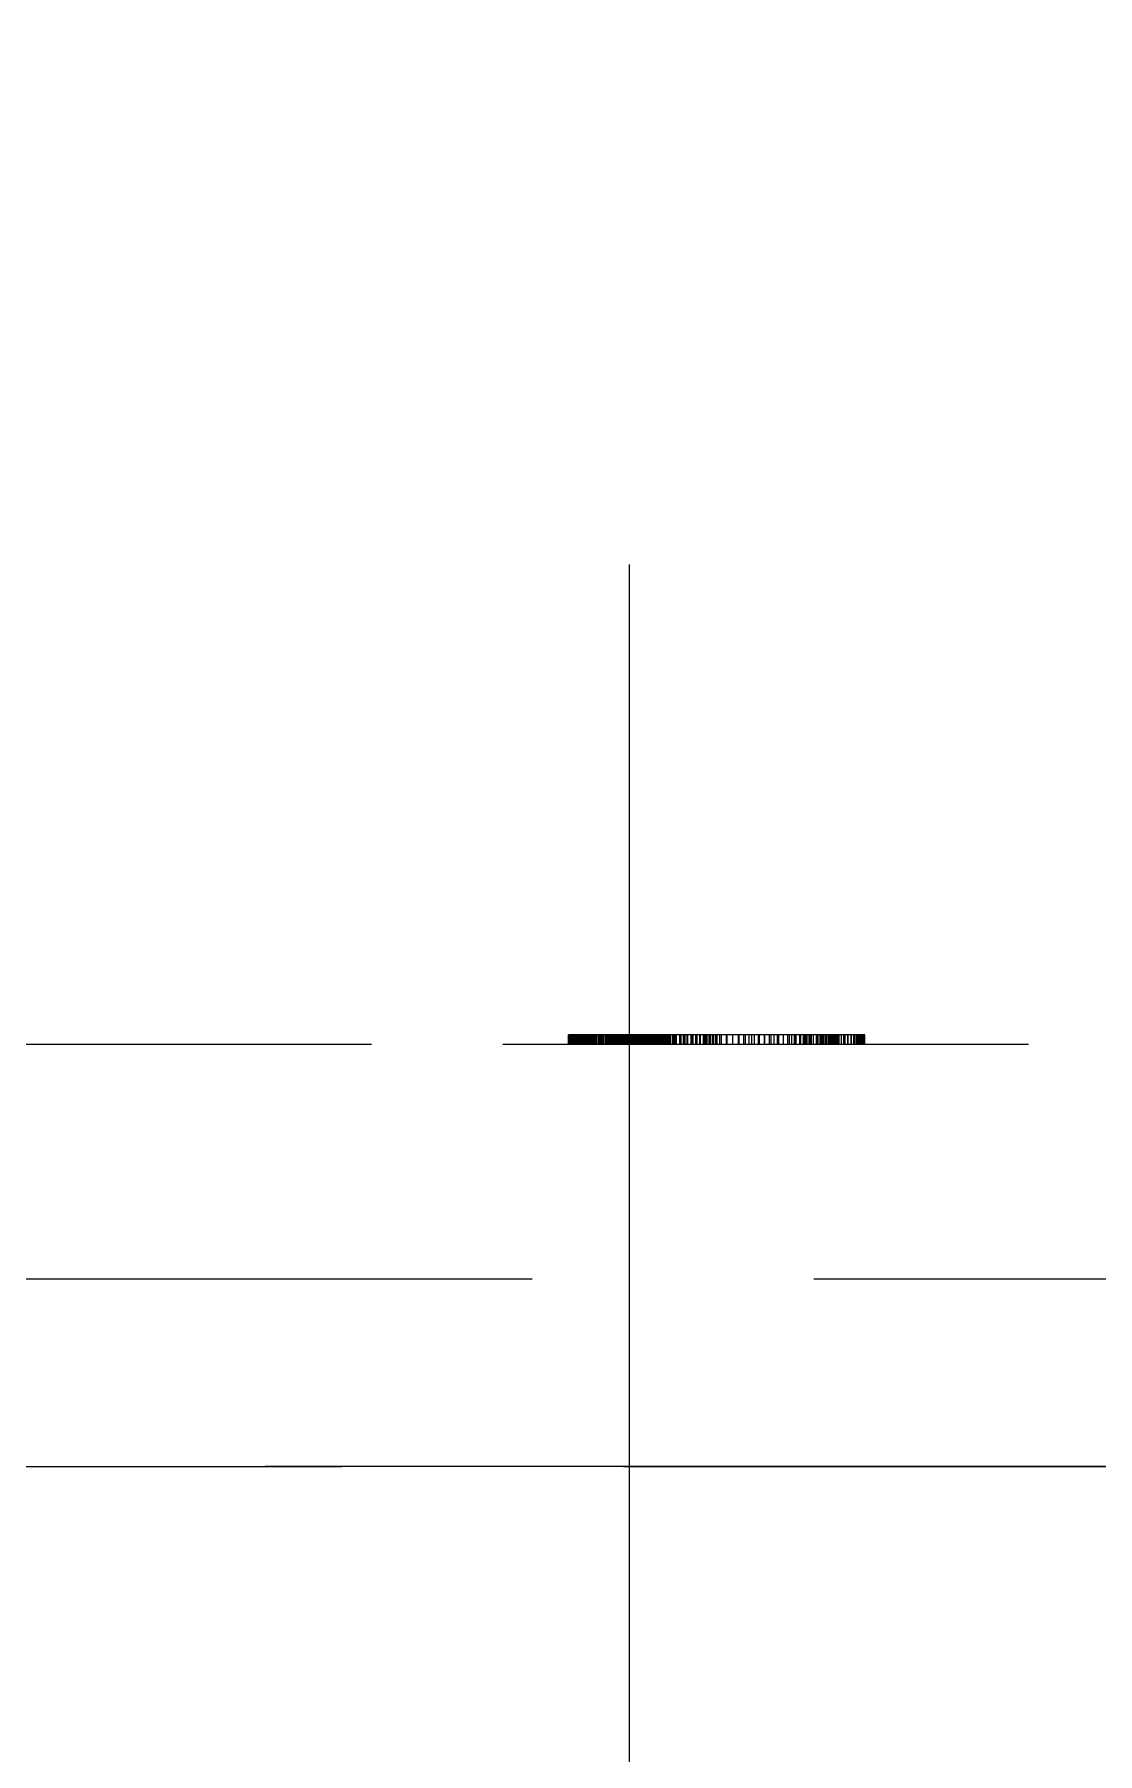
# Model space of a CAD drawing. Extents: x 23 to 587, y 4 to 413.
# Drawn here: x 224.24 to 229.9, y 191.15 to 200.3 of the extents above; entities that cross this region are included whole.
import ezdxf

# ---------------------------------------------------------------- set-up
doc = ezdxf.new("R2010")
doc.units = 0
doc.linetypes.add('DASHDOT', pattern=[18.5, 12, -3, 0.5, -3])
doc.linetypes.add('DASHED', pattern=[15, 12, -3])
doc.layers.get('0').update_dxf_attribs({"lineweight": 13})

# ---------------------------------------------------------------- blocks, each defined once
blk = doc.blocks.new('BLOCK372')
at = {"color": 7, "linetype": 'DASHED', "lineweight": 13, "ltscale": 0.0025}
for p, q in [((243.742, 126.9), (243.742, 127)), ((243.742, 126.9), (243.742, 127)), ((243.745, 126.9), (243.745, 127)), ((243.745, 126.9), (243.745, 127)), ((243.751, 126.9), (243.751, 127)), ((243.751, 126.9), (243.751, 127)), ((243.76, 126.9), (243.76, 127)), ((243.761, 126.9), (243.761, 127)), ((243.768, 126.9), (243.768, 127)), ((243.773, 126.9), (243.773, 127)), ((243.777, 126.9), (243.777, 127)), ((243.787, 126.9), (243.787, 127)), ((243.789, 126.9), (243.789, 127)), ((243.798, 126.9), (243.798, 127)), ((243.807, 126.9), (243.807, 127)), ((243.811, 126.9), (243.811, 127)), ((243.824, 126.9), (243.824, 127)), ((243.829, 126.9), (243.829, 127)), ((243.839, 126.9), (243.839, 127)), ((243.853, 126.9), (243.853, 127)), ((243.854, 126.9), (243.854, 127)), ((243.858, 126.9), (243.858, 127)), ((243.858, 126.9), (243.858, 127)), ((243.86, 126.9), (243.86, 127)), ((243.86, 126.9), (243.86, 127)), ((243.864, 126.9), (243.864, 127)), ((243.865, 126.9), (243.865, 127)), ((243.871, 126.9), (243.871, 127)), ((243.871, 126.9), (243.871, 127)), ((243.871, 126.9), (243.871, 127)), ((243.876, 126.9), (243.876, 127)), ((243.879, 126.9), (243.879, 127)), ((243.881, 126.9), (243.881, 127)), ((243.883, 126.9), (243.883, 127)), ((243.889, 126.9), (243.889, 127)), ((243.889, 126.9), (243.889, 127)), ((243.89, 126.9), (243.89, 127)), ((243.898, 126.9), (243.898, 127)), ((243.901, 126.9), (243.901, 127)), ((243.907, 126.9), (243.907, 127)), ((243.908, 126.9), (243.908, 127)), ((243.911, 126.9), (243.911, 127)), ((243.916, 126.9), (243.916, 127)), ((243.917, 126.9), (243.917, 127)), ((243.928, 126.9), (243.928, 127)), ((243.928, 126.9), (243.928, 127)), ((243.934, 126.9), (243.934, 127)), ((243.939, 126.9), (243.939, 127)), ((243.944, 126.9), (243.944, 127)), ((243.948, 126.9), (243.948, 127)), ((243.952, 126.9), (243.952, 127)), ((243.955, 126.9), (243.955, 127)), ((243.965, 126.9), (243.965, 127)), ((243.969, 126.9), (243.969, 127)), ((243.979, 126.9), (243.979, 127)), ((243.979, 126.9), (243.979, 127)), ((243.979, 126.9), (243.979, 127)), ((243.991, 126.9), (243.991, 127)), ((243.994, 126.9), (243.994, 127)), ((244.006, 126.9), (244.006, 127)), ((244.009, 126.9), (244.009, 127)), ((244.014, 126.9), (244.014, 127)), ((244.017, 126.9), (244.017, 127)), ((244.025, 126.9), (244.025, 127)), ((244.036, 126.9), (244.036, 127)), ((244.037, 126.9), (244.037, 127)), ((244.042, 126.9), (244.042, 127)), ((244.059, 126.9), (244.059, 127)), ((244.059, 126.9), (244.059, 127)), ((244.061, 126.9), (244.061, 127)), ((244.069, 126.9), (244.069, 127)), ((244.076, 126.9), (244.076, 127)), ((244.086, 126.9), (244.086, 127)), ((244.095, 126.9), (244.095, 127)), ((244.103, 126.9), (244.103, 127)), ((244.105, 126.9), (244.105, 127)), ((244.111, 126.9), (244.111, 127)), ((244.114, 126.9), (244.114, 127)), ((244.133, 126.9), (244.133, 127)), ((244.137, 126.9), (244.137, 127)), ((244.144, 126.9), (244.144, 127)), ((244.149, 126.9), (244.149, 127)), ((244.153, 126.9), (244.153, 127)), ((244.164, 126.9), (244.164, 127)), ((244.173, 126.9), (244.173, 127)), ((244.175, 126.9), (244.175, 127)), ((244.187, 126.9), (244.187, 127)), ((244.19, 126.9), (244.19, 127)), ((244.194, 126.9), (244.194, 127)), ((244.2, 126.9), (244.2, 127)), ((244.215, 126.9), (244.215, 127)), ((244.217, 126.9), (244.217, 127)), ((244.221, 126.9), (244.221, 127)), ((244.226, 126.9), (244.226, 127)), ((244.236, 126.9), (244.236, 127)), ((244.244, 126.9), (244.244, 127)), ((244.251, 126.9), (244.251, 127)), ((244.254, 126.9), (244.254, 127)), ((244.258, 126.9), (244.258, 127)), ((244.272, 126.9), (244.272, 127)), ((244.277, 126.9), (244.277, 127)), ((244.281, 126.9), (244.281, 127)), ((244.287, 126.9), (244.287, 127)), ((244.3, 126.9), (244.3, 127)), ((244.302, 126.9), (244.302, 127)), ((244.303, 126.9), (244.303, 127)), ((244.315, 126.9), (244.315, 127)), ((244.316, 126.9), (244.316, 127)), ((244.318, 126.9), (244.318, 127)), ((244.318, 126.9), (244.318, 127)), ((244.319, 126.9), (244.319, 127)), ((244.324, 126.9), (244.324, 127)), ((244.326, 126.9), (244.326, 127)), ((244.326, 126.9), (244.326, 127)), ((244.328, 126.9), (244.328, 127)), ((244.328, 126.9), (244.328, 127)), ((244.333, 126.9), (244.333, 127)), ((244.336, 126.9), (244.336, 127)), ((244.345, 126.9), (244.345, 127)), ((244.349, 126.9), (244.349, 127)), ((244.35, 126.9), (244.35, 127)), ((244.35, 126.9), (244.35, 127)), ((244.354, 126.9), (244.354, 127)), ((244.357, 126.9), (244.357, 127)), ((244.361, 126.9), (244.361, 127)), ((244.366, 126.9), (244.366, 127)), ((244.378, 126.9), (244.378, 127)), ((244.379, 126.9), (244.379, 127)), ((244.382, 126.9), (244.382, 127)), ((244.386, 126.9), (244.386, 127)), ((244.386, 126.9), (244.386, 127)), ((244.386, 126.9), (244.386, 127)), ((244.405, 126.9), (244.405, 127)), ((244.406, 126.9), (244.406, 127)), ((244.407, 126.9), (244.407, 127)), ((244.409, 126.9), (244.409, 127)), ((244.414, 126.9), (244.414, 127)), ((244.42, 126.9), (244.42, 127)), ((244.431, 126.9), (244.431, 127)), ((244.433, 126.9), (244.433, 127)), ((244.435, 126.9), (244.435, 127)), ((244.436, 126.9), (244.436, 127)), ((244.442, 126.9), (244.442, 127)), ((244.452, 126.9), (244.452, 127)), ((244.455, 126.9), (244.455, 127)), ((244.461, 126.9), (244.461, 127)), ((244.463, 126.9), (244.463, 127)), ((244.466, 126.9), (244.466, 127)), ((244.469, 126.9), (244.469, 127)), ((244.479, 126.9), (244.479, 127)), ((244.481, 126.9), (244.481, 127)), ((244.487, 126.9), (244.487, 127)), ((244.496, 126.9), (244.496, 127)), ((244.496, 126.9), (244.496, 127)), ((244.499, 126.9), (244.499, 127)), ((244.503, 126.9), (244.503, 127)), ((244.509, 126.9), (244.509, 127)), ((244.511, 126.9), (244.511, 127)), ((244.521, 126.9), (244.521, 127)), ((244.525, 126.9), (244.525, 127)), ((244.533, 126.9), (244.533, 127)), ((244.534, 126.9), (244.534, 127)), ((244.534, 126.9), (244.534, 127)), ((244.536, 126.9), (244.536, 127)), ((244.545, 126.9), (244.545, 127)), ((244.548, 126.9), (244.548, 127)), ((244.554, 126.9), (244.554, 127)), ((244.557, 126.9), (244.557, 127)), ((244.568, 126.9), (244.568, 127)), ((244.569, 126.9), (244.569, 127)), ((244.572, 126.9), (244.572, 127)), ((244.573, 126.9), (244.573, 127)), ((244.576, 126.9), (244.576, 127)), ((244.578, 126.9), (244.578, 127)), ((244.589, 126.9), (244.589, 127)), ((244.59, 126.9), (244.59, 127)), ((244.591, 126.9), (244.591, 127)), ((244.596, 126.9), (244.596, 127)), ((244.597, 126.9), (244.597, 127)), ((244.598, 126.9), (244.598, 127)), ((244.6, 126.9), (244.6, 127)), ((244.602, 126.9), (244.602, 127)), ((244.605, 126.9), (244.605, 127)), ((244.606, 126.9), (244.606, 127)), ((244.609, 126.9), (244.609, 127)), ((244.609, 126.9), (244.609, 127)), ((244.612, 126.9), (244.612, 127)), ((244.613, 126.9), (244.613, 127)), ((244.614, 126.9), (244.614, 127)), ((244.614, 126.9), (244.614, 127)), ((244.619, 126.9), (244.619, 127)), ((244.62, 126.9), (244.62, 127)), ((244.62, 126.9), (244.62, 127)), ((244.626, 126.9), (244.626, 127)), ((244.627, 126.9), (244.627, 127)), ((244.629, 126.9), (244.629, 127)), ((244.632, 126.9), (244.632, 127)), ((244.632, 126.9), (244.632, 127)), ((244.633, 126.9), (244.633, 127)), ((244.639, 126.9), (244.639, 127)), ((244.641, 126.9), (244.641, 127)), ((244.642, 126.9), (244.642, 127)), ((244.646, 126.9), (244.646, 127)), ((244.647, 126.9), (244.647, 127)), ((244.648, 126.9), (244.648, 127)), ((244.65, 126.9), (244.65, 127)), ((244.652, 126.9), (244.652, 127)), ((244.655, 126.9), (244.655, 127)), ((244.657, 126.9), (244.657, 127)), ((244.659, 126.9), (244.659, 127)), ((244.66, 126.9), (244.66, 127)), ((244.66, 126.9), (244.66, 127)), ((244.661, 126.9), (244.661, 127)), ((244.662, 126.9), (244.662, 127)), ((244.663, 126.9), (244.663, 127)), ((244.663, 126.9), (244.663, 127)), ((244.664, 126.9), (244.664, 127)), ((244.666, 126.9), (244.666, 127)), ((244.67, 126.9), (244.67, 127)), ((244.679, 126.9), (244.679, 127)), ((244.68, 126.9), (244.68, 127)), ((244.68, 126.9), (244.68, 127)), ((244.686, 126.9), (244.686, 127)), ((244.695, 126.9), (244.695, 127)), ((244.7, 126.9), (244.7, 127)), ((244.701, 126.9), (244.701, 127)), ((244.702, 126.9), (244.702, 127)), ((244.709, 126.9), (244.709, 127)), ((244.709, 126.9), (244.709, 127)), ((244.715, 126.9), (244.715, 127)), ((244.716, 126.9), (244.716, 127)), ((244.721, 126.9), (244.721, 127)), ((244.722, 126.9), (244.722, 127)), ((244.727, 126.9), (244.727, 127)), ((244.728, 126.9), (244.728, 127)), ((244.733, 126.9), (244.733, 127)), ((244.739, 126.9), (244.739, 127)), ((244.743, 126.9), (244.743, 127)), ((244.746, 126.9), (244.746, 127)), ((244.748, 126.9), (244.748, 127)), ((244.752, 126.9), (244.752, 127)), ((244.755, 126.9), (244.755, 127)), ((244.756, 126.9), (244.756, 127)), ((244.76, 126.9), (244.76, 127)), ((244.76, 126.9), (244.76, 127)), ((244.763, 126.9), (244.763, 127)), ((244.766, 126.9), (244.766, 127)), ((244.769, 126.9), (244.769, 127)), ((244.769, 126.9), (244.769, 127)), ((244.771, 126.9), (244.771, 127)), ((244.771, 126.9), (244.771, 127)), ((244.773, 126.9), (244.773, 127)), ((244.774, 126.9), (244.774, 127)), ((244.776, 126.9), (244.776, 127)), ((244.777, 126.9), (244.777, 127)), ((244.777, 126.9), (244.777, 127)), ((244.778, 126.9), (244.778, 127)), ((244.785, 126.9), (244.785, 127)), ((244.799, 126.9), (244.799, 127)), ((244.813, 126.9), (244.813, 127)), ((244.817, 126.9), (244.817, 127)), ((244.824, 126.9), (244.824, 127)), ((244.829, 126.9), (244.829, 127)), ((244.852, 126.9), (244.852, 127)), ((244.86, 126.9), (244.86, 127)), ((244.869, 126.9), (244.869, 127)), ((244.882, 126.9), (244.882, 127)), ((244.889, 126.9), (244.889, 127)), ((244.894, 126.9), (244.894, 127)), ((244.927, 126.9), (244.927, 127)), ((244.929, 126.9), (244.929, 127)), ((244.931, 126.9), (244.931, 127)), ((244.942, 126.9), (244.942, 127)), ((244.969, 126.9), (244.969, 127)), ((244.97, 126.9), (244.97, 127)), ((244.987, 126.9), (244.987, 127)), ((245.006, 126.9), (245.006, 127)), ((245.011, 126.9), (245.011, 127)), ((245.012, 126.9), (245.012, 127)), ((245.049, 126.9), (245.049, 127)), ((245.054, 126.9), (245.054, 127)), ((245.055, 126.9), (245.055, 127)), ((245.072, 126.9), (245.072, 127)), ((245.098, 126.9), (245.098, 127)), ((245.1, 126.9), (245.1, 127)), ((245.113, 126.9), (245.113, 127)), ((245.14, 126.9), (245.14, 127)), ((245.142, 126.9), (245.142, 127)), ((245.149, 126.9), (245.149, 127)), ((245.18, 126.9), (245.18, 127)), ((245.187, 126.9), (245.187, 127)), ((245.2, 126.9), (245.2, 127)), ((245.212, 126.9), (245.212, 127)), ((245.232, 126.9), (245.232, 127)), ((245.249, 126.9), (245.249, 127)), ((245.254, 126.9), (245.254, 127)), ((245.278, 126.9), (245.278, 127)), ((245.286, 126.9), (245.286, 127)), ((245.31, 126.9), (245.31, 127)), ((245.32, 126.9), (245.32, 127)), ((245.325, 126.9), (245.325, 127)), ((245.355, 126.9), (245.355, 127)), ((245.372, 126.9), (245.372, 127)), ((245.424, 126.9), (245.424, 127)), ((245.434, 126.9), (245.434, 127)), ((245.492, 126.9), (245.492, 127)), ((245.494, 126.9), (245.494, 127)), ((245.552, 126.9), (245.552, 127)), ((245.561, 126.9), (245.561, 127)), ((245.61, 126.9), (245.61, 127)), ((245.629, 126.9), (245.629, 127)), ((245.667, 126.9), (245.667, 127)), ((245.697, 126.9), (245.697, 127)), ((245.723, 126.9), (245.723, 127)), ((245.765, 126.9), (245.765, 127)), ((245.777, 126.9), (245.777, 127)), ((245.831, 126.9), (245.831, 127)), ((245.833, 126.9), (245.833, 127)), ((245.883, 126.9), (245.883, 127)), ((245.9, 126.9), (245.9, 127)), ((245.934, 126.9), (245.934, 127)), ((245.967, 126.9), (245.967, 127)), ((245.984, 126.9), (245.984, 127)), ((246.032, 126.9), (246.032, 127)), ((246.033, 126.9), (246.033, 127)), ((246.079, 126.9), (246.079, 127)), ((246.097, 126.9), (246.097, 127)), ((246.123, 126.9), (246.123, 127)), ((246.151, 126.9), (246.151, 127)), ((246.159, 126.9), (246.159, 127)), ((246.166, 126.9), (246.166, 127)), ((246.207, 126.9), (246.207, 127)), ((246.207, 126.9), (246.207, 127)), ((246.218, 126.9), (246.218, 127)), ((246.246, 126.9), (246.246, 127)), ((246.259, 126.9), (246.259, 127)), ((246.275, 126.9), (246.275, 127)), ((246.283, 126.9), (246.283, 127)), ((246.307, 126.9), (246.307, 127)), ((246.317, 126.9), (246.317, 127)), ((246.319, 126.9), (246.319, 127)), ((246.33, 126.9), (246.33, 127)), ((246.352, 126.9), (246.352, 127)), ((246.353, 126.9), (246.353, 127)), ((246.383, 126.9), (246.383, 127)), ((246.384, 126.9), (246.384, 127)), ((246.388, 126.9), (246.388, 127)), ((246.393, 126.9), (246.393, 127)), ((246.414, 126.9), (246.414, 127)), ((246.43, 126.9), (246.43, 127)), ((246.433, 126.9), (246.433, 127)), ((246.442, 126.9), (246.442, 127)), ((246.455, 126.9), (246.455, 127)), ((246.464, 126.9), (246.464, 127)), ((246.467, 126.9), (246.467, 127)), ((246.482, 126.9), (246.482, 127)), ((246.491, 126.9), (246.491, 127)), ((246.494, 126.9), (246.494, 127)), ((246.512, 126.9), (246.512, 127)), ((246.517, 126.9), (246.517, 127)), ((246.52, 126.9), (246.52, 127)), ((246.528, 126.9), (246.528, 127)), ((246.531, 126.9), (246.531, 127)), ((246.543, 126.9), (246.543, 127)), ((246.548, 126.9), (246.548, 127)), ((246.562, 126.9), (246.562, 127)), ((246.563, 126.9), (246.563, 127)), ((246.571, 126.9), (246.571, 127)), ((246.574, 126.9), (246.574, 127)), ((246.576, 126.9), (246.576, 127)), ((246.578, 126.9), (246.578, 127)), ((246.589, 126.9), (246.589, 127)), ((246.59, 126.9), (246.59, 127)), ((246.598, 126.9), (246.598, 127)), ((246.599, 126.9), (246.599, 127)), ((246.603, 126.9), (246.603, 127)), ((246.604, 126.9), (246.604, 127)), ((246.605, 126.9), (246.605, 127)), ((246.613, 126.9), (246.613, 127)), ((246.627, 126.9), (246.627, 127)), ((246.651, 126.9), (246.651, 127)), ((246.675, 126.9), (246.675, 127)), ((246.688, 126.9), (246.688, 127)), ((246.718, 126.9), (246.718, 127)), ((246.722, 126.9), (246.722, 127)), ((246.754, 126.9), (246.754, 127)), ((246.757, 126.9), (246.757, 127)), ((246.783, 126.9), (246.783, 127)), ((246.791, 126.9), (246.791, 127)), ((246.81, 126.9), (246.81, 127)), ((246.821, 126.9), (246.821, 127)), ((246.835, 126.9), (246.835, 127)), ((246.846, 126.9), (246.846, 127)), ((246.857, 126.9), (246.857, 127)), ((246.866, 126.9), (246.866, 127)), ((246.874, 126.9), (246.874, 127)), ((246.882, 126.9), (246.882, 127)), ((246.888, 126.9), (246.888, 127)), ((246.892, 126.9), (246.892, 127)), ((246.896, 126.9), (246.896, 127)), ((246.898, 126.9), (246.898, 127)), ((246.899, 126.9), (246.899, 127))]:
    blk.add_line(p, q, dxfattribs=at)
at = {"color": 7, "linetype": 'DASHED', "lineweight": 13, "ltscale": 7.7933e-05}
blk.add_line((243.745, 127), (243.742, 127), dxfattribs=at)
at = {"color": 7, "linetype": 'DASHED', "lineweight": 13, "ltscale": 0.000155615}
blk.add_line((243.751, 127), (243.745, 127), dxfattribs=at)
at = {"color": 7, "linetype": 'DASHED', "lineweight": 13, "ltscale": 0.000234023}
blk.add_line((243.76, 127), (243.751, 127), dxfattribs=at)
at = {"color": 7, "linetype": 'DASHED', "lineweight": 13, "ltscale": 0.000312092}
blk.add_line((243.773, 127), (243.76, 127), dxfattribs=at)
at = {"color": 7, "linetype": 'DASHED', "lineweight": 13, "ltscale": 0.00039015}
blk.add_line((243.789, 127), (243.773, 127), dxfattribs=at)
at = {"color": 7, "linetype": 'DASHED', "lineweight": 13, "ltscale": 0.000468188}
blk.add_line((243.807, 127), (243.789, 127), dxfattribs=at)
at = {"color": 7, "linetype": 'DASHED', "lineweight": 13, "ltscale": 0.000541871}
blk.add_line((243.829, 127), (243.807, 127), dxfattribs=at)
at = {"color": 7, "linetype": 'DASHED', "lineweight": 13, "ltscale": 0.000611774}
blk.add_line((243.853, 127), (243.829, 127), dxfattribs=at)
at = {"color": 7, "linetype": 'DASHED', "lineweight": 13, "ltscale": 0.000681258}
blk.add_line((243.881, 127), (243.853, 127), dxfattribs=at)
at = {"color": 7, "linetype": 'DASHED', "lineweight": 13, "ltscale": 0.000750404}
blk.add_line((243.911, 127), (243.881, 127), dxfattribs=at)
at = {"color": 7, "linetype": 'DASHED', "lineweight": 13, "ltscale": 0.000820106}
blk.add_line((243.944, 127), (243.911, 127), dxfattribs=at)
at = {"color": 7, "linetype": 'DASHED', "lineweight": 13, "ltscale": 0.000889815}
blk.add_line((243.979, 127), (243.944, 127), dxfattribs=at)
at = {"color": 7, "linetype": 'DASHED', "lineweight": 13, "ltscale": 0.000958937}
blk.add_line((244.017, 127), (243.979, 127), dxfattribs=at)
at = {"color": 7, "linetype": 'DASHED', "lineweight": 13, "ltscale": 0.001029}
blk.add_line((244.059, 127), (244.017, 127), dxfattribs=at)
at = {"color": 7, "linetype": 'DASHED', "lineweight": 13, "ltscale": 0.001098}
blk.add_line((244.103, 127), (244.059, 127), dxfattribs=at)
at = {"color": 7, "linetype": 'DASHED', "lineweight": 13, "ltscale": 0.001167}
blk.add_line((244.149, 127), (244.103, 127), dxfattribs=at)
at = {"color": 7, "linetype": 'DASHED', "lineweight": 13, "ltscale": 0.000636434}
blk.add_line((244.175, 127), (244.149, 127), dxfattribs=at)
at = {"color": 7, "linetype": 'DASHED', "lineweight": 13, "ltscale": 0.000637075}
blk.add_line((244.2, 127), (244.175, 127), dxfattribs=at)
at = {"color": 7, "linetype": 'DASHED', "lineweight": 13, "ltscale": 0.000637964}
blk.add_line((244.226, 127), (244.2, 127), dxfattribs=at)
at = {"color": 7, "linetype": 'DASHED', "lineweight": 13, "ltscale": 0.000638652}
blk.add_line((244.251, 127), (244.226, 127), dxfattribs=at)
at = {"color": 7, "linetype": 'DASHED', "lineweight": 13, "ltscale": 0.000639487}
blk.add_line((244.277, 127), (244.251, 127), dxfattribs=at)
at = {"color": 7, "linetype": 'DASHED', "lineweight": 13, "ltscale": 0.000640376}
blk.add_line((244.302, 127), (244.277, 127), dxfattribs=at)
at = {"color": 7, "linetype": 'DASHED', "lineweight": 13, "ltscale": 0.000641064}
blk.add_line((244.328, 127), (244.302, 127), dxfattribs=at)
at = {"color": 7, "linetype": 'DASHED', "lineweight": 13, "ltscale": 9.19734e-05}
blk.add_line((244.319, 127), (244.316, 127), dxfattribs=at)
at = {"color": 7, "linetype": 'DASHED', "lineweight": 13, "ltscale": 0.00017244}
blk.add_line((244.326, 127), (244.319, 127), dxfattribs=at)
at = {"color": 7, "linetype": 'DASHED', "lineweight": 13, "ltscale": 0.000252485}
blk.add_line((244.336, 127), (244.326, 127), dxfattribs=at)
at = {"color": 7, "linetype": 'DASHED', "lineweight": 13, "ltscale": 0.000642098}
blk.add_line((244.354, 127), (244.328, 127), dxfattribs=at)
at = {"color": 7, "linetype": 'DASHED', "lineweight": 13, "ltscale": 0.000332373}
blk.add_line((244.35, 127), (244.336, 127), dxfattribs=at)
at = {"color": 7, "linetype": 'DASHED', "lineweight": 13, "ltscale": 0.000414619}
blk.add_line((244.366, 127), (244.35, 127), dxfattribs=at)
at = {"color": 7, "linetype": 'DASHED', "lineweight": 13, "ltscale": 0.000642794}
blk.add_line((244.379, 127), (244.354, 127), dxfattribs=at)
at = {"color": 7, "linetype": 'DASHED', "lineweight": 13, "ltscale": 0.00049823}
blk.add_line((244.386, 127), (244.366, 127), dxfattribs=at)
at = {"color": 7, "linetype": 'DASHED', "lineweight": 13, "ltscale": 0.000643645}
blk.add_line((244.405, 127), (244.379, 127), dxfattribs=at)
at = {"color": 7, "linetype": 'DASHED', "lineweight": 13, "ltscale": 0.000582034}
blk.add_line((244.409, 127), (244.386, 127), dxfattribs=at)
at = {"color": 7, "linetype": 'DASHED', "lineweight": 13, "ltscale": 0.000635647}
blk.add_line((244.431, 127), (244.405, 127), dxfattribs=at)
at = {"color": 7, "linetype": 'DASHED', "lineweight": 13, "ltscale": 0.000666044}
blk.add_line((244.436, 127), (244.409, 127), dxfattribs=at)
at = {"color": 7, "linetype": 'DASHED', "lineweight": 13, "ltscale": 0.000618426}
blk.add_line((244.455, 127), (244.431, 127), dxfattribs=at)
at = {"color": 7, "linetype": 'DASHED', "lineweight": 13, "ltscale": 0.000750074}
blk.add_line((244.466, 127), (244.436, 127), dxfattribs=at)
at = {"color": 7, "linetype": 'DASHED', "lineweight": 13, "ltscale": 0.000601582}
blk.add_line((244.479, 127), (244.455, 127), dxfattribs=at)
at = {"color": 7, "linetype": 'DASHED', "lineweight": 13, "ltscale": 0.00083346}
blk.add_line((244.499, 127), (244.466, 127), dxfattribs=at)
at = {"color": 7, "linetype": 'DASHED', "lineweight": 13, "ltscale": 0.000584206}
blk.add_line((244.503, 127), (244.479, 127), dxfattribs=at)
at = {"color": 7, "linetype": 'DASHED', "lineweight": 13, "ltscale": 0.000917527}
blk.add_line((244.536, 127), (244.499, 127), dxfattribs=at)
at = {"color": 7, "linetype": 'DASHED', "lineweight": 13, "ltscale": 0.000567131}
blk.add_line((244.525, 127), (244.503, 127), dxfattribs=at)
at = {"color": 7, "linetype": 'DASHED', "lineweight": 13, "ltscale": 0.000550287}
blk.add_line((244.548, 127), (244.525, 127), dxfattribs=at)
at = {"color": 7, "linetype": 'DASHED', "lineweight": 13, "ltscale": 0.001001}
blk.add_line((244.576, 127), (244.536, 127), dxfattribs=at)
at = {"color": 7, "linetype": 'DASHED', "lineweight": 13, "ltscale": 0.000532905}
blk.add_line((244.569, 127), (244.548, 127), dxfattribs=at)
at = {"color": 7, "linetype": 'DASHED', "lineweight": 13, "ltscale": 0.000516399}
blk.add_line((244.589, 127), (244.569, 127), dxfattribs=at)
at = {"color": 7, "linetype": 'DASHED', "lineweight": 13, "ltscale": 0.001085}
blk.add_line((244.62, 127), (244.576, 127), dxfattribs=at)
at = {"color": 7, "linetype": 'DASHED', "lineweight": 13, "ltscale": 0.000498454}
blk.add_line((244.609, 127), (244.589, 127), dxfattribs=at)
at = {"color": 7, "linetype": 'DASHED', "lineweight": 13, "ltscale": 0.000481972}
blk.add_line((244.629, 127), (244.609, 127), dxfattribs=at)
at = {"color": 7, "linetype": 'DASHED', "lineweight": 13, "ltscale": 0.00117}
blk.add_line((244.666, 127), (244.62, 127), dxfattribs=at)
at = {"color": 7, "linetype": 'DASHED', "lineweight": 13, "ltscale": 0.00045913}
blk.add_line((244.647, 127), (244.629, 127), dxfattribs=at)
at = {"color": 7, "linetype": 'DASHED', "lineweight": 13, "ltscale": 0.000429697}
blk.add_line((244.664, 127), (244.647, 127), dxfattribs=at)
at = {"color": 7, "linetype": 'DASHED', "lineweight": 13, "ltscale": 0.000400519}
blk.add_line((244.68, 127), (244.664, 127), dxfattribs=at)
at = {"color": 7, "linetype": 'DASHED', "lineweight": 13, "ltscale": 0.001245}
blk.add_line((244.716, 127), (244.666, 127), dxfattribs=at)
at = {"color": 7, "linetype": 'DASHED', "lineweight": 13, "ltscale": 0.000371448}
blk.add_line((244.695, 127), (244.68, 127), dxfattribs=at)
at = {"color": 7, "linetype": 'DASHED', "lineweight": 13, "ltscale": 0.000342833}
blk.add_line((244.709, 127), (244.695, 127), dxfattribs=at)
at = {"color": 7, "linetype": 'DASHED', "lineweight": 13, "ltscale": 0.0003132}
blk.add_line((244.721, 127), (244.709, 127), dxfattribs=at)
at = {"color": 7, "linetype": 'DASHED', "lineweight": 13, "ltscale": 0.001312}
blk.add_line((244.769, 127), (244.716, 127), dxfattribs=at)
at = {"color": 7, "linetype": 'DASHED', "lineweight": 13, "ltscale": 0.00028456}
blk.add_line((244.733, 127), (244.721, 127), dxfattribs=at)
at = {"color": 7, "linetype": 'DASHED', "lineweight": 13, "ltscale": 0.000255514}
blk.add_line((244.743, 127), (244.733, 127), dxfattribs=at)
at = {"color": 7, "linetype": 'DASHED', "lineweight": 13, "ltscale": 0.000226288}
blk.add_line((244.752, 127), (244.743, 127), dxfattribs=at)
at = {"color": 7, "linetype": 'DASHED', "lineweight": 13, "ltscale": 0.000197465}
blk.add_line((244.76, 127), (244.752, 127), dxfattribs=at)
at = {"color": 7, "linetype": 'DASHED', "lineweight": 13, "ltscale": 0.000152333}
blk.add_line((244.766, 127), (244.76, 127), dxfattribs=at)
at = {"color": 7, "linetype": 'DASHED', "lineweight": 13, "ltscale": 0.000120504}
blk.add_line((244.771, 127), (244.766, 127), dxfattribs=at)
at = {"color": 7, "linetype": 'DASHED', "lineweight": 13, "ltscale": 0.00138}
blk.add_line((244.824, 127), (244.769, 127), dxfattribs=at)
at = {"color": 7, "linetype": 'DASHED', "lineweight": 13, "ltscale": 8.80962e-05}
blk.add_line((244.774, 127), (244.771, 127), dxfattribs=at)
at = {"color": 7, "linetype": 'DASHED', "lineweight": 13, "ltscale": 5.62673e-05}
blk.add_line((244.777, 127), (244.774, 127), dxfattribs=at)
at = {"color": 7, "linetype": 'DASHED', "lineweight": 13, "ltscale": 0.001447}
blk.add_line((244.882, 127), (244.824, 127), dxfattribs=at)
at = {"color": 7, "linetype": 'DASHED', "lineweight": 13, "ltscale": 0.001515}
blk.add_line((244.942, 127), (244.882, 127), dxfattribs=at)
at = {"color": 7, "linetype": 'DASHED', "lineweight": 13, "ltscale": 0.001582}
blk.add_line((245.006, 127), (244.942, 127), dxfattribs=at)
at = {"color": 7, "linetype": 'DASHED', "lineweight": 13, "ltscale": 0.00165}
blk.add_line((245.072, 127), (245.006, 127), dxfattribs=at)
at = {"color": 7, "linetype": 'DASHED', "lineweight": 13, "ltscale": 0.001717}
for p, q in [((245.14, 127), (245.072, 127)), ((245.492, 127), (245.424, 127))]:
    blk.add_line(p, q, dxfattribs=at)
at = {"color": 7, "linetype": 'DASHED', "lineweight": 13, "ltscale": 0.001785}
blk.add_line((245.212, 127), (245.14, 127), dxfattribs=at)
at = {"color": 7, "linetype": 'DASHED', "lineweight": 13, "ltscale": 0.001853}
blk.add_line((245.286, 127), (245.212, 127), dxfattribs=at)
at = {"color": 7, "linetype": 'DASHED', "lineweight": 13, "ltscale": 0.001727}
blk.add_line((245.355, 127), (245.286, 127), dxfattribs=at)
at = {"color": 7, "linetype": 'DASHED', "lineweight": 13, "ltscale": 0.001722}
blk.add_line((245.424, 127), (245.355, 127), dxfattribs=at)
at = {"color": 7, "linetype": 'DASHED', "lineweight": 13, "ltscale": 0.001712}
blk.add_line((245.561, 127), (245.492, 127), dxfattribs=at)
at = {"color": 7, "linetype": 'DASHED', "lineweight": 13, "ltscale": 0.001706}
blk.add_line((245.629, 127), (245.561, 127), dxfattribs=at)
at = {"color": 7, "linetype": 'DASHED', "lineweight": 13, "ltscale": 0.001701}
blk.add_line((245.697, 127), (245.629, 127), dxfattribs=at)
at = {"color": 7, "linetype": 'DASHED', "lineweight": 13, "ltscale": 0.001696}
blk.add_line((245.765, 127), (245.697, 127), dxfattribs=at)
at = {"color": 7, "linetype": 'DASHED', "lineweight": 13, "ltscale": 0.001691}
blk.add_line((245.833, 127), (245.765, 127), dxfattribs=at)
at = {"color": 7, "linetype": 'DASHED', "lineweight": 13, "ltscale": 0.001686}
blk.add_line((245.9, 127), (245.833, 127), dxfattribs=at)
at = {"color": 7, "linetype": 'DASHED', "lineweight": 13, "ltscale": 0.00168}
blk.add_line((245.967, 127), (245.9, 127), dxfattribs=at)
at = {"color": 7, "linetype": 'DASHED', "lineweight": 13, "ltscale": 0.001651}
blk.add_line((246.033, 127), (245.967, 127), dxfattribs=at)
at = {"color": 7, "linetype": 'DASHED', "lineweight": 13, "ltscale": 0.001595}
blk.add_line((246.097, 127), (246.033, 127), dxfattribs=at)
at = {"color": 7, "linetype": 'DASHED', "lineweight": 13, "ltscale": 0.001539}
blk.add_line((246.159, 127), (246.097, 127), dxfattribs=at)
at = {"color": 7, "linetype": 'DASHED', "lineweight": 13, "ltscale": 0.001484}
blk.add_line((246.218, 127), (246.159, 127), dxfattribs=at)
at = {"color": 7, "linetype": 'DASHED', "lineweight": 13, "ltscale": 0.001428}
blk.add_line((246.275, 127), (246.218, 127), dxfattribs=at)
at = {"color": 7, "linetype": 'DASHED', "lineweight": 13, "ltscale": 0.001373}
blk.add_line((246.33, 127), (246.275, 127), dxfattribs=at)
at = {"color": 7, "linetype": 'DASHED', "lineweight": 13, "ltscale": 0.001317}
blk.add_line((246.383, 127), (246.33, 127), dxfattribs=at)
at = {"color": 7, "linetype": 'DASHED', "lineweight": 13, "ltscale": 0.001262}
blk.add_line((246.433, 127), (246.383, 127), dxfattribs=at)
at = {"color": 7, "linetype": 'DASHED', "lineweight": 13, "ltscale": 0.001206}
blk.add_line((246.482, 127), (246.433, 127), dxfattribs=at)
at = {"color": 7, "linetype": 'DASHED', "lineweight": 13, "ltscale": 0.00115}
blk.add_line((246.528, 127), (246.482, 127), dxfattribs=at)
at = {"color": 7, "linetype": 'DASHED', "lineweight": 13, "ltscale": 0.001092}
blk.add_line((246.571, 127), (246.528, 127), dxfattribs=at)
at = {"color": 7, "linetype": 'DASHED', "lineweight": 13, "ltscale": 0.001033}
blk.add_line((246.613, 127), (246.571, 127), dxfattribs=at)
at = {"color": 7, "linetype": 'DASHED', "lineweight": 13, "ltscale": 0.000972394}
blk.add_line((246.651, 127), (246.613, 127), dxfattribs=at)
at = {"color": 7, "linetype": 'DASHED', "lineweight": 13, "ltscale": 0.000912711}
blk.add_line((246.688, 127), (246.651, 127), dxfattribs=at)
at = {"color": 7, "linetype": 'DASHED', "lineweight": 13, "ltscale": 0.000853035}
blk.add_line((246.722, 127), (246.688, 127), dxfattribs=at)
at = {"color": 7, "linetype": 'DASHED', "lineweight": 13, "ltscale": 0.000792427}
blk.add_line((246.754, 127), (246.722, 127), dxfattribs=at)
at = {"color": 7, "linetype": 'DASHED', "lineweight": 13, "ltscale": 0.000732945}
blk.add_line((246.783, 127), (246.754, 127), dxfattribs=at)
at = {"color": 7, "linetype": 'DASHED', "lineweight": 13, "ltscale": 0.000673092}
blk.add_line((246.81, 127), (246.783, 127), dxfattribs=at)
at = {"color": 7, "linetype": 'DASHED', "lineweight": 13, "ltscale": 0.000612879}
blk.add_line((246.835, 127), (246.81, 127), dxfattribs=at)
at = {"color": 7, "linetype": 'DASHED', "lineweight": 13, "ltscale": 0.000553002}
blk.add_line((246.857, 127), (246.835, 127), dxfattribs=at)
at = {"color": 7, "linetype": 'DASHED', "lineweight": 13, "ltscale": 0.000446007}
blk.add_line((246.874, 127), (246.857, 127), dxfattribs=at)
at = {"color": 7, "linetype": 'DASHED', "lineweight": 13, "ltscale": 0.000326877}
blk.add_line((246.888, 127), (246.874, 127), dxfattribs=at)
at = {"color": 7, "linetype": 'DASHED', "lineweight": 13, "ltscale": 0.000208123}
blk.add_line((246.896, 127), (246.888, 127), dxfattribs=at)
at = {"color": 7, "linetype": 'DASHED', "lineweight": 13, "ltscale": 8.91693e-05}
blk.add_line((246.899, 127), (246.896, 127), dxfattribs=at)
at = {"color": 7, "linetype": 'DASHED', "lineweight": 13, "ltscale": 0.466421}
blk.add_line((236.047, 126.9), (254.704, 126.9), dxfattribs=at)
at = {"color": 7, "linetype": 'DASHED', "lineweight": 13, "ltscale": 5.10562e-05}
blk.add_line((243.858, 126.9), (243.86, 126.9), dxfattribs=at)
at = {"color": 7, "linetype": 'DASHED', "lineweight": 13, "ltscale": 0.000102268}
blk.add_line((243.86, 126.9), (243.864, 126.9), dxfattribs=at)
at = {"color": 7, "linetype": 'DASHED', "lineweight": 13, "ltscale": 0.000154367}
blk.add_line((243.864, 126.9), (243.871, 126.9), dxfattribs=at)
at = {"color": 7, "linetype": 'DASHED', "lineweight": 13, "ltscale": 0.000205911}
blk.add_line((243.871, 126.9), (243.879, 126.9), dxfattribs=at)
at = {"color": 7, "linetype": 'DASHED', "lineweight": 13, "ltscale": 0.000257309}
blk.add_line((243.879, 126.9), (243.889, 126.9), dxfattribs=at)
at = {"color": 7, "linetype": 'DASHED', "lineweight": 13, "ltscale": 0.000309415}
blk.add_line((243.889, 126.9), (243.901, 126.9), dxfattribs=at)
at = {"color": 7, "linetype": 'DASHED', "lineweight": 13, "ltscale": 0.000372832}
blk.add_line((243.901, 126.9), (243.916, 126.9), dxfattribs=at)
at = {"color": 7, "linetype": 'DASHED', "lineweight": 13, "ltscale": 0.000448336}
blk.add_line((243.916, 126.9), (243.934, 126.9), dxfattribs=at)
at = {"color": 7, "linetype": 'DASHED', "lineweight": 13, "ltscale": 0.000524008}
blk.add_line((243.934, 126.9), (243.955, 126.9), dxfattribs=at)
at = {"color": 7, "linetype": 'DASHED', "lineweight": 13, "ltscale": 0.000599317}
blk.add_line((243.955, 126.9), (243.979, 126.9), dxfattribs=at)
at = {"color": 7, "linetype": 'DASHED', "lineweight": 13, "ltscale": 0.000674828}
blk.add_line((243.979, 126.9), (244.006, 126.9), dxfattribs=at)
at = {"color": 7, "linetype": 'DASHED', "lineweight": 13, "ltscale": 0.000750482}
blk.add_line((244.006, 126.9), (244.036, 126.9), dxfattribs=at)
at = {"color": 7, "linetype": 'DASHED', "lineweight": 13, "ltscale": 0.000826372}
blk.add_line((244.036, 126.9), (244.069, 126.9), dxfattribs=at)
at = {"color": 7, "linetype": 'DASHED', "lineweight": 13, "ltscale": 0.000901657}
blk.add_line((244.069, 126.9), (244.105, 126.9), dxfattribs=at)
at = {"color": 7, "linetype": 'DASHED', "lineweight": 13, "ltscale": 0.000976967}
blk.add_line((244.105, 126.9), (244.144, 126.9), dxfattribs=at)
at = {"color": 7, "linetype": 'DASHED', "lineweight": 13, "ltscale": 0.001052}
blk.add_line((244.144, 126.9), (244.187, 126.9), dxfattribs=at)
at = {"color": 7, "linetype": 'DASHED', "lineweight": 13, "ltscale": 0.00086116}
blk.add_line((244.187, 126.9), (244.221, 126.9), dxfattribs=at)
at = {"color": 7, "linetype": 'DASHED', "lineweight": 13, "ltscale": 0.000836228}
blk.add_line((244.221, 126.9), (244.254, 126.9), dxfattribs=at)
at = {"color": 7, "linetype": 'DASHED', "lineweight": 13, "ltscale": 0.000811815}
blk.add_line((244.254, 126.9), (244.287, 126.9), dxfattribs=at)
at = {"color": 7, "linetype": 'DASHED', "lineweight": 13, "ltscale": 0.000787246}
blk.add_line((244.287, 126.9), (244.318, 126.9), dxfattribs=at)
at = {"color": 7, "linetype": 'DASHED', "lineweight": 13, "ltscale": 0.000763026}
blk.add_line((244.318, 126.9), (244.349, 126.9), dxfattribs=at)
at = {"color": 7, "linetype": 'DASHED', "lineweight": 13, "ltscale": 0.000738263}
blk.add_line((244.349, 126.9), (244.378, 126.9), dxfattribs=at)
at = {"color": 7, "linetype": 'DASHED', "lineweight": 13, "ltscale": 0.000713681}
blk.add_line((244.378, 126.9), (244.407, 126.9), dxfattribs=at)
at = {"color": 7, "linetype": 'DASHED', "lineweight": 13, "ltscale": 0.000689468}
blk.add_line((244.407, 126.9), (244.435, 126.9), dxfattribs=at)
at = {"color": 7, "linetype": 'DASHED', "lineweight": 13, "ltscale": 0.00066506}
blk.add_line((244.435, 126.9), (244.461, 126.9), dxfattribs=at)
at = {"color": 7, "linetype": 'DASHED', "lineweight": 13, "ltscale": 0.000640123}
blk.add_line((244.461, 126.9), (244.487, 126.9), dxfattribs=at)
at = {"color": 7, "linetype": 'DASHED', "lineweight": 13, "ltscale": 0.000606674}
blk.add_line((244.487, 126.9), (244.511, 126.9), dxfattribs=at)
at = {"color": 7, "linetype": 'DASHED', "lineweight": 13, "ltscale": 0.000562319}
blk.add_line((244.511, 126.9), (244.534, 126.9), dxfattribs=at)
at = {"color": 7, "linetype": 'DASHED', "lineweight": 13, "ltscale": 0.000518371}
blk.add_line((244.534, 126.9), (244.554, 126.9), dxfattribs=at)
at = {"color": 7, "linetype": 'DASHED', "lineweight": 13, "ltscale": 0.000474756}
blk.add_line((244.554, 126.9), (244.573, 126.9), dxfattribs=at)
at = {"color": 7, "linetype": 'DASHED', "lineweight": 13, "ltscale": 0.000430963}
blk.add_line((244.573, 126.9), (244.59, 126.9), dxfattribs=at)
at = {"color": 7, "linetype": 'DASHED', "lineweight": 13, "ltscale": 0.000387178}
blk.add_line((244.59, 126.9), (244.606, 126.9), dxfattribs=at)
at = {"color": 7, "linetype": 'DASHED', "lineweight": 13, "ltscale": 0.0003432}
blk.add_line((244.606, 126.9), (244.62, 126.9), dxfattribs=at)
at = {"color": 7, "linetype": 'DASHED', "lineweight": 13, "ltscale": 0.000299432}
blk.add_line((244.62, 126.9), (244.632, 126.9), dxfattribs=at)
at = {"color": 7, "linetype": 'DASHED', "lineweight": 13, "ltscale": 0.000255622}
blk.add_line((244.632, 126.9), (244.642, 126.9), dxfattribs=at)
at = {"color": 7, "linetype": 'DASHED', "lineweight": 13, "ltscale": 0.000211644}
blk.add_line((244.642, 126.9), (244.65, 126.9), dxfattribs=at)
at = {"color": 7, "linetype": 'DASHED', "lineweight": 13, "ltscale": 0.000164532}
blk.add_line((244.65, 126.9), (244.657, 126.9), dxfattribs=at)
at = {"color": 7, "linetype": 'DASHED', "lineweight": 13, "ltscale": 0.00010679}
blk.add_line((244.657, 126.9), (244.661, 126.9), dxfattribs=at)
at = {"color": 7, "linetype": 'DASHED', "lineweight": 13, "ltscale": 4.93857e-05}
blk.add_line((244.661, 126.9), (244.663, 126.9), dxfattribs=at)
at = {"color": 7, "linetype": 'DASHED', "lineweight": 13}
for p, q in [((216.355, 124.4), (268.425, 124.4)), ((267.514, 122.4), (214.328, 122.4)), ((214.328, 122.4), (267.514, 122.4))]:
    blk.add_line(p, q, dxfattribs=at)

msp = doc.modelspace()

# ---------------------------------------------------------------- linework, layer by layer
at = {"color": 7, "linetype": 'DASHDOT', "lineweight": 13}
msp.add_line((227.4109, 252.9783), (227.4109, 138.1123), dxfattribs=at)

# ---------------------------------------------------------------- block references
at = {"lineweight": 0, "xscale": 0.5, "yscale": 0.5, "zscale": 0.5}
msp.add_blockref('BLOCK372', (105.2159, 131.4737), dxfattribs=at)

doc.saveas('drawing.dxf')
